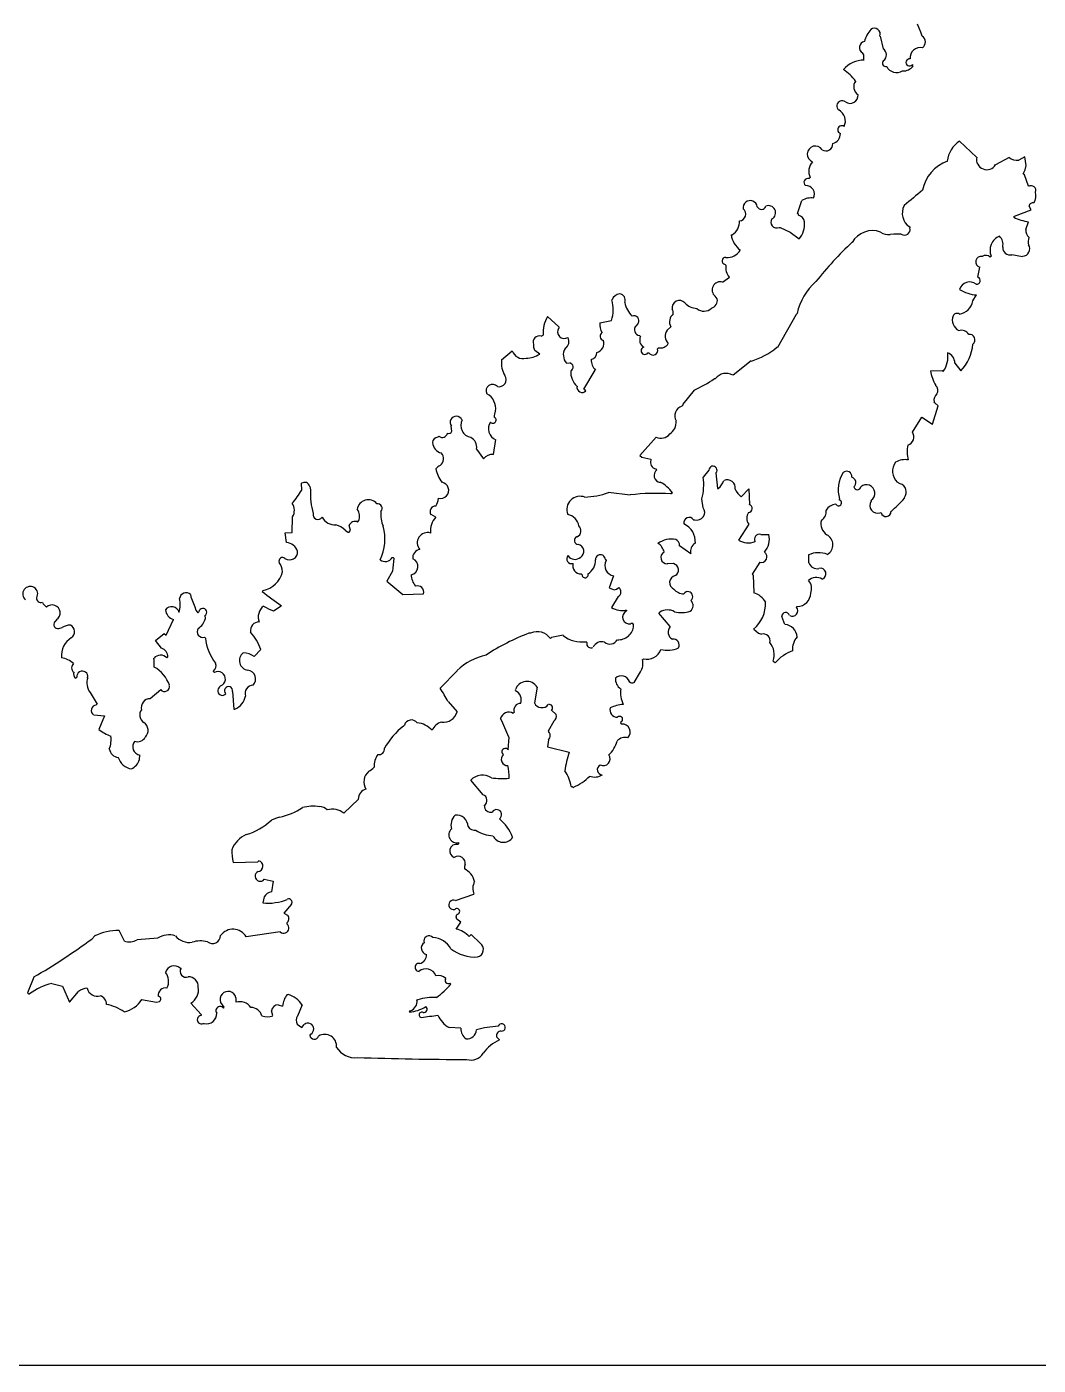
# Model space of a CAD drawing. Header units: millimetres. Extents: x -548 to 182, y -381 to 381.
# Drawn here: x -84.4 to 1.7, y -380.5 to -266.6 of the extents above; entities that cross this region are included whole.
import ezdxf

# ---------------------------------------------------------------- set-up
doc = ezdxf.new("R2010")
doc.units = ezdxf.units.MM

msp = doc.modelspace()

# ---------------------------------------------------------------- linework, layer by layer
at = {"color": 7, "linetype": 'Continuous', "lineweight": 25}
for p, q in [((-8.45, -266.71), (-8.58, -266.38)), ((-11.77, -267.39), (-11.49, -268.47)), ((-8.31, -267.04), (-8.45, -266.71)), ((-8.18, -267.38), (-8.31, -267.04)), ((-13.16, -268.97), (-13.26, -268.81)), ((-13.14, -269.43), (-13.16, -268.97)), ((-8.94, -269.9), (-9.03, -269.82)), ((-3.55, -277.7), (-5.01, -276.32)), ((-0.79, -277.71), (-1.94, -278.33)), ((0.55, -277.67), (0.03, -277.93)), ((0.66, -278.4), (0.55, -277.67)), ((0.42, -279.1), (0.58, -278.76)), ((0.58, -278.76), (0.66, -278.4)), ((-17.8, -279.51), (-17.72, -279.43)), ((0.51, -279.18), (0.42, -279.1)), ((0.87, -280.17), (0.51, -279.18)), ((-18.8, -282.47), (-18.41, -281.37)), ((-18.72, -282.55), (-18.8, -282.47)), ((-0.32, -282.72), (1.09, -282.17)), ((1.09, -282.17), (0.91, -281.86)), ((-18.72, -282.63), (-18.72, -282.55)), ((-9.24, -283.63), (-9.24, -283.71)), ((-0.4, -282.8), (-0.32, -282.72)), ((0.64, -283.84), (0.87, -283.18)), ((-24.44, -284.29), (-24.36, -284.29)), ((-20.36, -283.68), (-20.28, -283.68)), ((-20.28, -283.68), (-19.43, -284.07)), ((-19.43, -284.07), (-18.66, -284.64)), ((-10.6, -284.25), (-10.91, -284.26)), ((-10.29, -284.24), (-10.6, -284.25)), ((-9.97, -284.23), (-10.29, -284.24)), ((-24.87, -286.9), (-24.96, -286.81)), ((-2.39, -286.2), (-2.31, -286.11)), ((-0.56, -285.98), (0.36, -286.13)), ((-25.17, -288.33), (-24.59, -287.89)), ((-3.44, -287.9), (-3.29, -287.06)), ((-25.62, -289.74), (-25.8, -289.51)), ((-3.88, -289.91), (-3.56, -289.41)), ((-40.06, -291.24), (-39.11, -292.13)), ((-35.61, -291.79), (-34.61, -291.59)), ((-18.9, -291.08), (-20.5, -293.89)), ((-18.82, -291), (-18.9, -291.08)), ((-39.11, -292.13), (-39.11, -292.22)), ((-32.36, -291.81), (-32.51, -292.04)), ((-29.89, -292.42), (-29.58, -292.13)), ((-41.24, -293.88), (-41.24, -293.61)), ((-41.14, -294.13), (-41.24, -293.88)), ((-40.59, -292.93), (-40.43, -292.84)), ((-32.23, -292.87), (-32.15, -292.95)), ((-20.5, -293.89), (-20.58, -293.89)), ((-43.97, -294.94), (-43.07, -294.17)), ((-40.72, -294.44), (-41.14, -294.13)), ((-31.52, -294.35), (-31.44, -294.35)), ((-30.7, -294), (-30.62, -293.91)), ((-38.44, -295.21), (-38.18, -295.19)), ((-36.96, -297.43), (-36, -295.81)), ((-22.73, -295.03), (-24.28, -296.25)), ((-7.48, -295.87), (-6.48, -295.84)), ((-6.48, -295.84), (-6.39, -295.93)), ((-5.41, -295.23), (-4.89, -295.88)), ((-25.78, -296.54), (-25.86, -296.54)), ((-36.87, -297.51), (-36.96, -297.43)), ((-36.79, -297.59), (-36.87, -297.51)), ((-27.59, -297.51), (-28.56, -298.7)), ((-28.56, -298.79), (-28.64, -298.87)), ((-28.56, -298.7), (-28.56, -298.79)), ((-7.31, -300.42), (-6.82, -298.86)), ((-7.12, -298.59), (-7.17, -298.5)), ((-6.82, -298.86), (-7.12, -298.59)), ((-48.21, -301.01), (-48.25, -300.58)), ((-9.01, -301.1), (-8.21, -299.82)), ((-8.21, -299.82), (-7.31, -300.42)), ((-49.39, -301.53), (-49.31, -301.44)), ((-44.67, -302.99), (-44.45, -301.73)), ((-30.83, -301.53), (-32.21, -303.07)), ((-46.1, -302.53), (-45.5, -303.35)), ((-32.21, -303.07), (-32.04, -303.23)), ((-32.04, -303.23), (-31.28, -303.38)), ((-31.28, -303.38), (-31.28, -303.46)), ((-30.84, -304.2), (-30.75, -304.28)), ((-26.8, -304.93), (-26.32, -304.33)), ((-25.73, -304.56), (-25.61, -305.9)), ((-60.98, -306.03), (-60.99, -305.44)), ((-60.3, -305.71), (-60.22, -306.01)), ((-33.03, -306.44), (-34.88, -306.24)), ((-29.53, -306.34), (-29.61, -306.34)), ((-29.44, -306.25), (-29.53, -306.34)), ((-25.61, -305.9), (-25.52, -305.9)), ((-23.58, -306.6), (-22.93, -305.91)), ((-22.93, -305.91), (-22.89, -307.25)), ((-10.06, -305.48), (-10.3, -305.35)), ((-26.82, -307.52), (-26.92, -306.77)), ((-15.21, -306.87), (-15.21, -306.79)), ((-12.54, -306.88), (-12.53, -306.96)), ((-9.7, -306.72), (-9.7, -306.64)), ((-61.79, -309.64), (-61.75, -308.31)), ((-56.22, -308.74), (-56.14, -308.65)), ((-49.57, -308.32), (-49.97, -308.11)), ((-27.63, -308.55), (-27.54, -308.54)), ((-11.75, -307.95), (-11.67, -307.94)), ((-62.38, -309.66), (-61.79, -309.64)), ((-62.28, -310.49), (-62.38, -309.66)), ((-57.29, -309.44), (-57.04, -309.61)), ((-56.86, -309.35), (-56.94, -309.04)), ((-22.93, -308.92), (-23.82, -310.28)), ((-21.9, -309.81), (-21.24, -309.79)), ((-28.82, -310.75), (-27.86, -311.42)), ((-53.29, -311.75), (-53.21, -311.75)), ((-53.21, -311.75), (-53.12, -311.83)), ((-35.14, -311.93), (-35.06, -312.01)), ((-17.83, -312.21), (-17.84, -311.54)), ((-53.26, -312.92), (-53.74, -313.77)), ((-37.2, -313.16), (-37.11, -313.24)), ((-29.35, -312.28), (-29.87, -312.29)), ((-22.01, -312.16), (-22.65, -313.18)), ((-22.65, -313.18), (-22.56, -313.26)), ((-53.74, -313.77), (-52.37, -314.91)), ((-34.44, -313.33), (-34.83, -314.35)), ((-34.83, -314.35), (-34.4, -314.5)), ((-34.18, -314.45), (-33.99, -314.32)), ((-22.56, -313.26), (-22.52, -314.76)), ((-70.44, -314.9), (-70.42, -315.1)), ((-70.42, -315.1), (-70.07, -315.96)), ((-64.34, -314.65), (-64.26, -314.56)), ((-52.37, -314.91), (-50.62, -314.86)), ((-34.05, -315.08), (-34.61, -316.01)), ((-34.4, -314.5), (-34.18, -314.45)), ((-83.04, -315.58), (-82.97, -315.69)), ((-82.97, -315.69), (-82.7, -315.98)), ((-70.07, -315.96), (-69.98, -316.23)), ((-69.98, -316.23), (-69.81, -316.47)), ((-69.81, -316.47), (-69.73, -316.38)), ((-63.37, -316.29), (-62.72, -315.86)), ((-33.35, -316.23), (-33.35, -316.31)), ((-30.59, -316.49), (-30.51, -316.4)), ((-29.64, -317.63), (-30.59, -316.49)), ((-18.89, -316), (-18.81, -315.92)), ((-81.83, -317.05), (-81.98, -317.22)), ((-81.65, -317.8), (-81.36, -317.72)), ((-72.51, -318.38), (-71.88, -317.03)), ((-69.22, -316.7), (-69.18, -316.96)), ((-19.86, -317.45), (-20.13, -316.79)), ((-73.42, -318.83), (-72.69, -318.22)), ((-72.9, -319.48), (-73.42, -318.83)), ((-72.69, -318.22), (-72.51, -318.38)), ((-69.25, -318.54), (-69.16, -318.63)), ((-41.58, -318.21), (-41.66, -318.21)), ((-41.49, -318.21), (-41.58, -318.21)), ((-39.73, -318.58), (-39.81, -318.66)), ((-38.73, -318.38), (-39.73, -318.58)), ((-36.71, -319), (-36.79, -318.91)), ((-22.52, -317.86), (-22.12, -318.21)), ((-22.12, -318.21), (-21.86, -318.27)), ((-65.02, -320.19), (-64.45, -319.58)), ((-73.54, -320.52), (-73.55, -320.33)), ((-73.54, -320.71), (-73.54, -320.52)), ((-73.53, -320.9), (-73.54, -320.71)), ((-73.53, -321.09), (-73.53, -320.9)), ((-72.46, -320.3), (-72.38, -320.22)), ((-31.98, -320.46), (-31.9, -320.37)), ((-20.86, -320.57), (-20.77, -320.65)), ((-20.77, -320.65), (-20.69, -320.73)), ((-80.19, -322.02), (-80.11, -321.93)), ((-68.5, -321.45), (-68.41, -321.53)), ((-47.76, -321.39), (-49.19, -322.87)), ((-32.68, -322.4), (-32.16, -321.5)), ((-78.99, -323.24), (-78.38, -324.23)), ((-73.87, -323.77), (-72.97, -322.99)), ((-67.88, -322.69), (-67.96, -322.77)), ((-66.86, -323.16), (-66.74, -324.66)), ((-42.78, -323.09), (-42.79, -323.01)), ((-40.95, -322.79), (-41.17, -324.13)), ((-78.38, -324.23), (-78.46, -324.31)), ((-48.53, -324), (-47.75, -324.9)), ((-78.68, -325.16), (-77.76, -325.22)), ((-77.76, -325.22), (-78.23, -326.4)), ((-66.74, -324.66), (-66.66, -324.66)), ((-42.98, -325.02), (-42.9, -324.93)), ((-39.53, -325.68), (-40.01, -326.53)), ((-39.73, -324.76), (-39.33, -325.12)), ((-52.24, -326.03), (-52.32, -326.11)), ((-43.4, -328.13), (-43.34, -327.04)), ((-39.99, -327.28), (-40.06, -327.87)), ((-40.06, -327.87), (-38.21, -328.32)), ((-74.78, -328.96), (-74.75, -328.57)), ((-45.55, -331.95), (-46.59, -330.72)), ((-38.05, -331.24), (-37.96, -331.24)), ((-37.96, -331.24), (-37.88, -331.32)), ((-56.16, -332.32), (-57.38, -333.52)), ((-63.21, -333.98), (-63.56, -334.11)), ((-62.86, -333.86), (-63.21, -333.98)), ((-47.61, -336.1), (-47.62, -336.02)), ((-47.69, -336.19), (-47.61, -336.1)), ((-66.8, -337.71), (-64.71, -337.65)), ((-64.71, -337.65), (-64.63, -337.57)), ((-64.17, -339.14), (-63.41, -339.29)), ((-63.41, -339.29), (-63.56, -340.22)), ((-47.9, -340.96), (-46.33, -340.41)), ((-64.18, -340.65), (-64.28, -341.15)), ((-61.86, -341.26), (-62.5, -342.03)), ((-62.5, -342.03), (-62.13, -342.24)), ((-62.23, -342.86), (-62.23, -342.94)), ((-47.83, -342.34), (-47.78, -342.13)), ((-47.77, -342.54), (-47.83, -342.34)), ((-47.83, -343.38), (-47.43, -342.79)), ((-47.43, -342.79), (-47.77, -342.54)), ((-78.59, -343.97), (-78.83, -344.23)), ((-76.07, -344.4), (-76.51, -343.5)), ((-62.8, -343.62), (-65.71, -344.04)), ((-46.57, -343.85), (-46.73, -344.02)), ((-45.79, -344.58), (-46.57, -343.85)), ((-73.23, -344.16), (-74.99, -344.29)), ((-71.32, -346.7), (-71.24, -346.7)), ((-83.76, -347.46), (-84.31, -348.81)), ((-82.24, -348), (-81.32, -348.23)), ((-81.32, -348.23), (-80.73, -349.59)), ((-48.29, -348.08), (-48.38, -348)), ((-84.31, -348.81), (-84.23, -348.89)), ((-84.23, -348.89), (-84.14, -348.89)), ((-80.73, -349.59), (-79.97, -348.69)), ((-74.6, -349.38), (-73.34, -349.6)), ((-73.34, -349.6), (-73.08, -349.55)), ((-70.41, -349.68), (-69.54, -350.66)), ((-67.57, -350.04), (-67.87, -349.62)), ((-66.58, -349.22), (-66.57, -349.6)), ((-62.23, -348.96), (-62.15, -348.96)), ((-51.18, -349.41), (-51.1, -349.41)), ((-69.54, -350.66), (-69.54, -350.75)), ((-67.64, -350.11), (-67.57, -350.04)), ((-63.44, -350.75), (-63.55, -350.33)), ((-62.99, -349.82), (-62.62, -349.93)), ((-60.95, -349.84), (-61.35, -350.78)), ((-51.82, -350.43), (-51.74, -350.35)), ((-69.36, -351.41), (-69.27, -351.41)), ((-61.36, -351.47), (-60.98, -351.77)), ((-60.98, -351.77), (-60.76, -351.5)), ((-47.44, -351.82), (-48.44, -351.76)), ((-60.22, -352.33), (-60.3, -352.42)), ((-44.15, -352.82), (-44.4, -352.56)), ((-177.25, -380.5), (177.25, -380.5))]:
    msp.add_line(p, q, dxfattribs=at)
for centre, radius, start, end in [((-10.73, -268.48), 2.45, 137.5722, 165.0414), ((-12.24, -267.22), 0.496, 339.6216, 127.7483), ((-8.54, -267.89), 0.627, 308.4421, 54.6721), ((-13.01, -268.36), 0.519, 99.2309, 241.3097), ((-11.84, -268.98), 0.619, 307.3939, 55.7318), ((-8.33, -269.24), 0.885, 78.291, 185.3059), ((-13.13, -271.72), 2.29, 90.0743, 139.443), ((-11.28, -269.69), 0.287, 130.5602, 285.7024), ((-9.79, -269.31), 1.04, 266.8036, 325.2019), ((-9.26, -269.63), 0.303, 80.8131, 319.1862), ((-17.24, -273.77), 4.25, 36.9641, 56.1632), ((-10.35, -269.53), 0.959, 207.2578, 301.1538), ((-13.21, -271.7), 0.799, 141.9706, 237.4076), ((-15, -273.33), 0.444, 49.3674, 231.3873), ((-14.32, -272.43), 0.68, 234.7252, 4.9998), ((-15.8, -274.62), 1.08, 334.7441, 61.1645), ((-15.03, -275.35), 0.341, 52.8439, 250.7737), ((-17.27, -277.43), 0.689, 33.1694, 250.3423), ((-16.37, -276.57), 0.583, 236.2392, 4.1045), ((-16.01, -275.69), 0.872, 285.0178, 0.7829), ((-3.7, -278.29), 2.36, 123.5168, 173.5629), ((-2.69, -277.88), 0.874, 168.1878, 329.2677), ((-0.14, -276.93), 1.02, 230.4496, 279.7754), ((-16.6, -278.91), 1.23, 137.2566, 204.6332), ((-4.99, -281.05), 3.2, 109.1507, 170.2113), ((-17.9, -279.84), 0.343, 72.3064, 231.335), ((-18.1, -280.86), 0.752, 335.1674, 91.1583), ((1.08, -280.53), 0.412, 341.7395, 120.1854), ((-17.62, -282.77), 1.61, 82.5757, 119.4661), ((38.18, -337.59), 73.52, 129.0642, 130.6413), ((0.24, -280.94), 1.26, 329.4609, 13.0559), ((-23.75, -282.54), 0.561, 272.7693, 53.4741), ((-22.82, -281.99), 0.604, 7.879, 189.7042), ((-21.86, -281.75), 0.389, 204.1528, 341.3452), ((-21.25, -282.41), 0.599, 298.0666, 114.6121), ((-8.49, -282.46), 1.39, 151.5843, 237.1427), ((1.23, -281.89), 0.319, 72.744, 175.4803), ((-25.03, -283.17), 1.31, 300.8411, 2.7966), ((-20.56, -283.22), 0.496, 145.3752, 293.4972), ((-18.91, -283.33), 0.73, 11.59, 74.4055), ((-20.1, -283.38), 1.91, 318.8195, 5.6404), ((1.43, -279.07), 4.15, 243.969, 262.2857), ((-22.43, -283.98), 2.03, 188.7491, 233.0858), ((-12.42, -285.92), 1.98, 69.5945, 150.236), ((-11.1, -283.27), 1.01, 231.66, 280.5015), ((-9.69, -283.85), 0.477, 233.6803, 16.8263), ((-1.11, -285.62), 1.3, 112.3324, 202.336), ((-2.23, -285.11), 0.926, 345.8471, 47.782), ((1.37, -283.95), 0.739, 172.1289, 231.1413), ((1.92, -284.91), 1.09, 158.9317, 192.9133), ((-24.74, -284.98), 1.25, 263.1088, 330.0433), ((5.98, -306.59), 29.56, 132.889, 141.72), ((-0.72, -285.4), 0.61, 174.321, 285.5466), ((0.35, -285.5), 0.621, 271.5798, 34.2674), ((-24.92, -286.52), 0.296, 83.4356, 263.4144), ((-23.74, -287.12), 1.16, 169.0143, 222.1809), ((-3.16, -286.6), 0.477, 78.1191, 254.493), ((-2.77, -286.56), 0.518, 43.8204, 125.0302), ((-3.54, -288.19), 0.305, 260.3364, 70.8822), ((-33.82, -290.11), 0.804, 97.1053, 159.7623), ((-34, -289.86), 0.551, 339.2728, 81.9657), ((-25.37, -288.98), 0.685, 72.298, 231.3253), ((-13.97, -292.02), 4.96, 131.019, 168.0899), ((-4.14, -289.19), 0.89, 51.6403, 164.2544), ((-3.35, -286.31), 3.11, 238.0825, 266.1609), ((-37.56, -290.65), 3.09, 342.3355, 15.3366), ((-31.55, -289.77), 1.95, 188.5271, 227.7218), ((-28.83, -290.52), 0.63, 44.0297, 188.7157), ((-27.3, -289.11), 1.45, 222.3021, 267.693), ((-26.28, -289.88), 0.667, 284.4571, 11.6459), ((-5.19, -289.73), 1.32, 277.3297, 351.901), ((-37.82, -292.61), 2.62, 148.5782, 185.0658), ((-32.7, -291.59), 0.412, 327.167, 113.0457), ((-28.8, -291.71), 0.882, 129.3591, 207.7778), ((-30.2, -291.01), 0.843, 358.7351, 27.9163), ((-26.75, -289.89), 0.906, 227.7924, 315.3267), ((-4.61, -291.55), 1.01, 158.6783, 243.4698), ((-5.22, -291.36), 0.377, 57.8488, 153.0452), ((-38.63, -292.54), 0.576, 146.0759, 301.0283), ((-34.47, -291.97), 1.15, 171.068, 214.6826), ((-35.22, -292.93), 0.367, 121.8678, 255.4952), ((-32.19, -292.39), 0.475, 131.4588, 265.0677), ((-29.21, -292.93), 0.849, 142.8838, 227.0071), ((-4.84, -293.14), 0.72, 31.0949, 108.4292), ((-40.76, -293.43), 0.523, 71.9596, 201.1634), ((-38.91, -293.38), 0.674, 301.3215, 31.2894), ((-36.04, -293.55), 0.767, 282.108, 20.5014), ((-31.55, -293.27), 0.674, 151.8242, 241.8173), ((-31.78, -294.16), 0.318, 106.8022, 323.6849), ((-30.43, -293.21), 0.721, 254.6963, 332.0252), ((-7.75, -293.23), 3.9, 317.1065, 354.5984), ((-4.16, -293.23), 0.467, 308.6146, 98.1068), ((-42.05, -295.23), 1.94, 171.627, 212.7313), ((-42.13, -293.83), 1, 199.5368, 284.0932), ((-41.98, -292.47), 2.34, 272.422, 302.591), ((-37.66, -294.51), 1.06, 148.8552, 221.8938), ((-36.45, -294.33), 0.58, 279.3299, 2.5915), ((-35.02, -294.9), 1.33, 180.0407, 223.0379), ((-31.09, -294.12), 0.416, 213.6691, 17.3866), ((-24.72, -288.72), 6.63, 287.5573, 308.6918), ((-8.25, -294.65), 2.26, 325.4732, 8.159), ((-6.35, -295.21), 0.941, 358.6363, 69.4296), ((-38.24, -295.55), 0.358, 295.469, 79.8903), ((-36.39, -295.95), 1.7, 177.2356, 227.001), ((-24.87, -297.24), 1.15, 59.4511, 142.5969), ((-3.41, -295.09), 4.15, 190.8388, 209.1596), ((-44.74, -297.58), 0.55, 41.7276, 206.3301), ((-44.18, -296.62), 0.607, 256.0968, 34.9716), ((-37.11, -297.27), 0.45, 169.6111, 315.394), ((-30.96, -289.46), 8.72, 292.6853, 305.7284), ((-7.46, -297.55), 0.608, 331.6658, 45.7601), ((-45.87, -299.07), 1.4, 350.2629, 62.6372), ((-6.49, -298.38), 0.695, 128.4929, 189.8021), ((-43.6, -299.74), 0.992, 153.9005, 183.9977), ((-28.38, -299.69), 0.855, 107.6389, 211.8827), ((-47.82, -300.27), 0.526, 24.2626, 216.0716), ((-46.4, -300.51), 1.04, 153.7508, 259.2283), ((-44.11, -300.81), 0.981, 144.3606, 249.8133), ((-44.71, -300.06), 0.273, 221.5974, 64.1971), ((-30.31, -300.23), 1.2, 302.3675, 4.1487), ((-49.39, -301.99), 0.46, 90.5133, 179.0751), ((-49.03, -301.06), 0.477, 233.682, 346.3008), ((-48.45, -300.96), 0.244, 240.5914, 348.6025), ((-46.98, -302.35), 0.893, 348.5402, 64.8742), ((-30.43, -300.64), 0.975, 245.7786, 321.5337), ((-9.62, -301.5), 0.728, 287.3876, 33.6558), ((-48.83, -301.87), 1.03, 186.1246, 254.3484), ((-49.61, -303.36), 0.71, 306.2536, 44.6552), ((-44.74, -303.97), 0.978, 85.9575, 140.771), ((-7.09, -302.76), 2.38, 166.2972, 196.8208), ((-48.8, -304.86), 1.01, 112.801, 139.9134), ((-30.76, -303.66), 0.551, 159.275, 261.9486), ((-25.98, -304.33), 0.343, 316.5588, 180.1661), ((-9.39, -304.41), 1.31, 144.2002, 225.8022), ((-9.61, -305.17), 1.74, 81.8846, 118.7313), ((-46.95, -303.7), 2.67, 190.9679, 218.5505), ((-30.4, -304.77), 0.601, 126.3663, 262.7408), ((-31.93, -305.53), 5.16, 346.0546, 6.677), ((-26.65, -304.59), 1.72, 310.6547, 338.7288), ((-24.76, -305.82), 0.671, 349.9599, 114.5848), ((-12.63, -305.99), 2.7, 146.9434, 197.1092), ((-14.61, -304.86), 0.44, 351.989, 130.1138), ((-14.32, -305.39), 0.49, 312.4154, 73.3337), ((-68.82, -301.18), 9.22, 319.727, 328.2552), ((-60.73, -305.8), 0.44, 11.7359, 126.2724), ((-54.11, -306.34), 6.13, 176.8673, 195.7807), ((-49.16, -306.04), 0.69, 255.4901, 79.5707), ((-37.07, -300.31), 6.31, 271.7508, 290.2937), ((-30.84, -323.9), 17.6, 85.9737, 97.1469), ((-31.66, -307.77), 2.69, 34.3888, 63.7128), ((-22.53, -305.23), 1.72, 204.3978, 232.4564), ((-13.7, -305.7), 0.296, 189.6916, 353.4275), ((-12.93, -306.28), 0.721, 303.1112, 131.0817), ((-10.26, -306.18), 0.729, 320.9467, 74.0648), ((-62.71, -307.75), 1.11, 329.6726, 33.4479), ((-55.32, -307.78), 0.938, 38.805, 172.3876), ((-54.53, -307.58), 0.397, 317.9322, 98.3142), ((-49.6, -307.85), 0.462, 86.3634, 214.9378), ((-50.97, -306.53), 1.65, 328.4995, 353.4976), ((-37.3, -307.67), 1.12, 67.9873, 201.8665), ((-27.35, -307.91), 0.661, 253.1261, 36.2567), ((-22.98, -307.58), 0.34, 272.5801, 76.2814), ((-15.42, -308.3), 1.09, 95.9569, 149.0892), ((-15.3, -307.11), 0.256, 203.9471, 69.1687), ((-11.98, -307.33), 0.661, 146.8636, 289.9931), ((-17.54, -299.86), 10.42, 310.0441, 318.8352), ((-59.6, -308.11), 0.416, 165.7314, 329.4768), ((-58.13, -307.74), 1.25, 207.8625, 272.5486), ((-56.46, -309.19), 0.506, 61.8186, 163.3129), ((-57.14, -308.26), 1.08, 338.4293, 34.2293), ((-51.64, -308.07), 2.61, 175.1281, 203.1731), ((-48.21, -309.51), 1.81, 139.0022, 185.2219), ((-38.57, -309.26), 1.19, 9.2841, 78.8564), ((-28.01, -308.8), 0.458, 33.9847, 192.7422), ((-22.28, -308.4), 0.836, 144.6826, 218.4419), ((-15.66, -308.89), 1.14, 164.4621, 235.5218), ((-17.15, -307.88), 0.804, 299.4638, 10.5329), ((-11.26, -307.85), 0.422, 192.2337, 2.3027), ((-58.32, -310.33), 1.36, 40.7299, 79.8163), ((-57.02, -309.43), 0.181, 264.0096, 27.7248), ((-58.13, -310.17), 4.23, 335.097, 14.6103), ((-50.27, -310.51), 0.874, 72.4557, 221.0729), ((-37.78, -309.48), 0.567, 295.7686, 46.7395), ((-29.16, -310.42), 1.68, 355.7085, 65.0293), ((-22.05, -310.19), 0.406, 69.4048, 212.517), ((-22.79, -310.21), 1.61, 316.9865, 15.0814), ((-16.72, -310.67), 0.944, 299.2556, 63.8658), ((-62.36, -311.58), 1.09, 19.1648, 85.3816), ((-37.44, -310.31), 0.34, 106.848, 270.5238), ((-37.58, -311.24), 0.604, 304.7456, 75.8674), ((-29.53, -312.11), 1.92, 78.7811, 126.1737), ((-31.27, -311.53), 1.15, 12.0459, 58.4513), ((-29.41, -310.75), 0.589, 359.6934, 64.4884), ((-27.12, -311.23), 0.773, 118.7665, 194.5612), ((-22.98, -308.94), 1.58, 237.9669, 291.7392), ((-62.61, -312.07), 0.311, 49.3024, 201.1944), ((-62.01, -311.28), 0.68, 234.745, 4.9747), ((-53.87, -311.46), 0.644, 228.8971, 333.1456), ((-29.76, -315.33), 23.63, 171.483, 174.1497), ((-51.79, -312.53), 0.701, 280.3748, 68.4962), ((-50.83, -311.78), 0.708, 98.0843, 187.547), ((-38.02, -311.87), 0.409, 138.8336, 288.3137), ((-37.72, -311.18), 0.738, 214.6329, 310.9991), ((-37.29, -312.01), 1.31, 300.8649, 2.7718), ((-35.56, -311.94), 0.418, 1.5608, 181.567), ((-34.29, -312.45), 0.889, 150.0389, 260.3392), ((-29.89, -311.76), 0.531, 118.7416, 272.4622), ((-21.86, -311.71), 0.471, 252.2621, 57.7319), ((-17, -313.32), 1.97, 67.727, 115.3971), ((-64.67, -312.48), 2.12, 281.1841, 346.4591), ((-64.02, -313.05), 1.41, 2.9543, 37.7715), ((-49.87, -313.12), 1.8, 182.8936, 217.0923), ((-37.2, -312.44), 0.72, 165.4719, 269.7063), ((-36.86, -313.23), 0.258, 180.7383, 21.3072), ((-29.46, -312.82), 0.548, 298.2703, 78.3676), ((-17.13, -311.98), 0.73, 198.7301, 282.4582), ((-16.85, -313.15), 0.477, 288.7421, 104.8878), ((-84.08, -314.86), 0.637, 329.9913, 232.5813), ((-51.12, -314.7), 0.524, 341.9795, 111.1503), ((-34.26, -314.68), 0.449, 297.6921, 52.7351), ((-29.07, -313.89), 0.604, 102.6443, 247.4712), ((-17.21, -314.38), 0.929, 56.4986, 134.7923), ((-18.61, -314.41), 1.02, 337.6385, 42.9748), ((-83.15, -315.2), 0.387, 176.178, 285.301), ((-73.85, -315.79), 2.53, 345.4524, 12.1256), ((-70.81, -315.31), 0.56, 47.4588, 175.0758), ((-44.28, -289.47), 32.19, 231.4663, 235.0686), ((-28.5, -313.82), 1.02, 217.6503, 272.3435), ((-28.12, -315.08), 0.418, 308.4149, 144.7), ((-28.28, -315.85), 0.608, 306.9692, 45.7732), ((-23.09, -316.54), 1.87, 31.3091, 72.2011), ((-18.8, -314.79), 1.13, 269.4366, 359.4482), ((-82.22, -316.48), 0.688, 304.4353, 133.8247), ((-72.04, -316.61), 0.669, 16.0308, 142.9013), ((-71.66, -316.14), 0.913, 184.34, 256.1144), ((-69.39, -316.42), 0.337, 301.2933, 174.4396), ((-63.47, -316.84), 1.21, 128.6749, 199.7379), ((-62.57, -313.47), 2.93, 235.8277, 254.1669), ((-33.73, -314.65), 1.62, 237.053, 283.4529), ((-33.1, -316.83), 0.573, 115.7591, 281.571), ((-29.85, -317.47), 1.25, 61.582, 121.5375), ((-28.66, -313.72), 2.72, 257.3128, 285.8123), ((-24.41, -315.64), 2.91, 310.3759, 1.3273), ((-19.79, -316.77), 0.339, 14.5861, 182.7902), ((-19.22, -316.3), 0.449, 238.4849, 42.2515), ((-81.74, -317.46), 0.345, 135.5805, 285.6089), ((-80.65, -318.85), 1.34, 90.0519, 122.2882), ((-80.93, -318.08), 0.628, 306.5227, 63.7901), ((-69.38, -318.07), 0.492, 145.906, 284.9953), ((-70.55, -316.6), 1.42, 302.538, 345.2829), ((-64.62, -317.97), 0.726, 88.8294, 190.3144), ((-34.03, -317.46), 1.3, 266.0242, 356.038), ((-32.9, -317.53), 0.168, 354.4166, 121.3403), ((-29.08, -318.09), 0.722, 140.6802, 239.933), ((-19.96, -318.59), 1.14, 3.8918, 84.6616), ((-79.68, -320.09), 1.75, 120.1744, 186.6777), ((-65.27, -318.28), 3.91, 185.0428, 219.1068), ((-69.21, -321.4), 5.09, 20.8873, 40.3454), ((-35.16, -335.41), 18.39, 110.7124, 123.438), ((-40.92, -319.41), 1.34, 34.1537, 115.5699), ((-37.16, -316.46), 2.49, 230.7848, 278.4799), ((-35.43, -319.77), 0.848, 74.3646, 153.9984), ((-34.75, -318.4), 0.721, 230.6764, 329.945), ((-29.36, -319.21), 0.506, 331.8234, 98.6758), ((-21.71, -318.83), 0.579, 344.1231, 104.9847), ((-17.53, -319.59), 1.69, 140.2805, 183.5286), ((-72.99, -320.78), 0.712, 41.7904, 141.3323), ((-73.08, -320.16), 0.703, 355.2257, 75.2829), ((-65.44, -320.53), 0.833, 127.776, 262.1688), ((-66.05, -321.73), 1.86, 56.3179, 86.8352), ((-44.1, -325.26), 5.33, 102.8668, 133.3847), ((-36.37, -319.1), 0.352, 163.5575, 299.9565), ((-31.58, -319.2), 1.22, 254.5128, 341.7445), ((-29.85, -317.32), 2.33, 255.8658, 293.6128), ((-22.39, -320.04), 1.62, 340.8664, 40.204), ((-17.95, -323.04), 3.58, 110.6309, 139.8701), ((-81.77, -322.4), 2.13, 49.7395, 80.2513), ((-80.05, -321.14), 0.503, 133.1797, 229.9392), ((-74.86, -323.51), 2.77, 18.4068, 61.2948), ((-68.88, -320.96), 0.618, 307.9969, 20.5517), ((-33.27, -320.78), 1.33, 327.1244, 14.298), ((-80.03, -321.68), 0.374, 155.0246, 244.976), ((-79.65, -321.89), 0.468, 346.9049, 185.8309), ((-77.94, -322.43), 1.32, 160.6313, 217.6843), ((-68.11, -322.1), 0.638, 291.4818, 118.0379), ((-65.64, -322.09), 0.737, 314.8985, 83.0092), ((-41.82, -323.32), 1.02, 31.5354, 161.9773), ((-33.79, -322.56), 0.729, 19.0664, 132.1662), ((-33.25, -322.08), 1.04, 176.8055, 235.2117), ((-32.85, -322.1), 0.338, 221.1195, 299.3804), ((-72.64, -322.74), 0.421, 217.4118, 13.6214), ((-67.74, -323.1), 0.389, 124.0498, 320.2731), ((-67.21, -323.09), 0.348, 348.4687, 226.5395), ((-65.08, -323.33), 0.72, 93.402, 197.6574), ((-57.35, -328.4), 9.85, 26.4852, 34.0787), ((-43.2, -323.9), 0.909, 342.7764, 62.4115), ((-31.07, -323.19), 2.78, 174.6418, 202.7321), ((-78.42, -324.78), 0.465, 95.0938, 234.6293), ((-73.88, -324.52), 0.746, 89.5235, 195.0154), ((-67.26, -323.27), 1.52, 293.4217, 349.2378), ((-42.34, -324.76), 0.589, 89.7223, 197.6596), ((-40.54, -323.85), 0.692, 204.7031, 322.1583), ((-39.91, -324.55), 0.287, 310.6497, 105.6033), ((-34.13, -324.74), 0.621, 161.2597, 271.8517), ((-33.41, -327.37), 3.11, 94.2375, 114.8708), ((-74.04, -325.17), 0.722, 140.6768, 239.9478), ((-51.65, -326.2), 0.617, 37.2942, 163.3128), ((-48.73, -327), 1.28, 105.4553, 154.99), ((-48.9, -324.6), 1.18, 261.7491, 345.3816), ((-43.35, -325.65), 0.728, 59.4705, 165.7249), ((-70.88, -338.58), 29.86, 22.7432, 26.0501), ((-39.74, -325.28), 0.448, 297.6317, 21.2166), ((-33.92, -325.53), 0.253, 322.3296, 137.7999), ((-33.72, -325.82), 0.128, 89.3383, 253.9539), ((-75.5, -322.61), 4.68, 234.1761, 248.4375), ((-74.87, -326.47), 0.823, 315.6201, 55.1299), ((-48.02, -331.45), 6.86, 128.8466, 149.7234), ((-51.33, -327.77), 1.95, 42.0882, 84.895), ((-40.34, -326.91), 0.503, 313.2046, 49.9069), ((-33.7, -326.61), 0.675, 314.2342, 95.2888), ((-79.19, -327.26), 2, 336.8824, 8.7415), ((-76.48, -327.9), 0.886, 189.6835, 263.442), ((-74.64, -327.86), 0.717, 140.2654, 261.1245), ((-74.97, -326.65), 0.785, 252.9669, 330.1243), ((-54.39, -328.07), 0.46, 255.2628, 9.0739), ((-43.64, -328.3), 0.301, 35.2388, 237.861), ((-36.4, -326.82), 2.33, 311.4437, 346.2108), ((-33.45, -327.99), 0.926, 75.8423, 137.7872), ((-75.23, -328.35), 1.42, 197.4142, 260.2874), ((-76.11, -328.5), 1.41, 297.171, 340.8208), ((-53.02, -329.52), 1.8, 146.0258, 182.8838), ((-43.48, -328.95), 0.514, 129.2824, 273.8063), ((-32, -330.62), 6.62, 159.6857, 173.9397), ((-35.32, -328.9), 0.578, 243.0516, 36.093), ((-54.53, -330.85), 1.16, 129.0898, 212.0456), ((-55.87, -328.69), 1.39, 295.5991, 319.0322), ((-45.59, -331.59), 1.32, 55.1899, 138.8137), ((-47.19, -330.4), 3.86, 357.8526, 14.0774), ((-41.29, -331.79), 3.29, 9.5956, 34.6409), ((-36.05, -329.22), 1.22, 249.3853, 302.5276), ((-35.39, -329.81), 0.439, 116.916, 268.8182), ((-55.29, -332.31), 0.872, 105.0054, 180.7883), ((-43.89, -323.74), 6.83, 262.0428, 274.7155), ((-39.57, -327.35), 4.32, 293.1586, 315.7759), ((-45.72, -332.43), 0.511, 302.0863, 71.4196), ((-63.84, -328.8), 5.15, 280.9423, 304.671), ((-60.01, -336.63), 3.7, 81.5402, 104.1328), ((-59.42, -333.78), 0.819, 42.421, 92.9486), ((-58.39, -334.81), 1.63, 51.7435, 104.8923), ((-47.05, -334.54), 1.23, 135.8706, 195.3623), ((-47.82, -334.68), 1, 1.2454, 96.4576), ((-44.88, -332.88), 0.563, 178.2756, 282.4809), ((-44.39, -333.64), 0.426, 302.8743, 150.2494), ((-67.16, -330.32), 5.23, 286.2028, 313.5158), ((-47.79, -335.37), 0.67, 130.7499, 285.5073), ((-46.24, -334.31), 0.674, 211.302, 278.6914), ((-46.49, -336.88), 3.7, 20.8795, 51.0043), ((-64.76, -337.45), 2.31, 113.9538, 159.1691), ((-44.5, -332.34), 3.11, 238.0868, 266.1569), ((-43.83, -335.04), 0.955, 204.2985, 327.4028), ((-63.06, -336.77), 3.86, 177.8385, 194.0926), ((-47.82, -336.74), 0.569, 77.0709, 251.844), ((-64.74, -338.02), 0.468, 275.853, 76.8816), ((-47.66, -337.79), 0.606, 351.3238, 123.8936), ((-46.41, -338.2), 0.73, 153.5681, 184.7893), ((-47.78, -339.67), 1.55, 12.9234, 65.3301), ((-64.51, -338.88), 0.431, 114.3905, 322.4632), ((-45.15, -339.93), 1.27, 151.7608, 202.5648), ((-63.44, -341.06), 0.851, 97.9789, 151.124), ((-63.86, -336.84), 4.34, 264.3631, 292.4433), ((-62.08, -341.09), 0.276, 324.2603, 116.1717), ((-48.07, -341.32), 0.404, 64.7612, 285.6582), ((-47.78, -341.88), 0.245, 270.1416, 136.5764), ((-62.52, -342.49), 0.465, 308.5148, 32.22), ((-76.47, -348.48), 4.99, 90.5336, 115.2086), ((-72.26, -345.68), 1.81, 73.122, 122.6783), ((-70.55, -343.01), 1.51, 218.6507, 279.7099), ((-68.58, -343.92), 0.689, 232.0872, 358.9627), ((-66.83, -344.69), 1.3, 30.2698, 144.0519), ((-62.51, -343.29), 0.444, 229.3774, 51.3703), ((-50.15, -344.39), 0.437, 40.9226, 200.3026), ((-48.35, -345.55), 2.23, 43.358, 76.5579), ((-111.23, -300.15), 54.7, 300.1337, 306.3085), ((-75.64, -343.26), 1.22, 249.3859, 302.5315), ((-69.59, -346.73), 2.34, 75.51, 107.6688), ((-50.26, -345), 0.548, 122.8197, 259.2205), ((-49.83, -345.82), 1.71, 25.9651, 89.7774), ((-46.21, -342.31), 3.45, 232.9551, 273.2978), ((-46.17, -345.12), 0.657, 283.9074, 55.0252), ((-51.1, -345.6), 0.732, 283.0639, 4.3114), ((-71.83, -347.28), 0.769, 48.963, 164.0208), ((-73.48, -347.82), 1.18, 330.5434, 39.7294), ((-70.83, -346.98), 0.496, 145.3796, 293.4953), ((-51, -346.64), 0.339, 78.0892, 270.7886), ((-50.41, -347.65), 0.89, 18.8543, 131.4856), ((-49.33, -348.18), 0.848, 43.895, 105.8372), ((-80.72, -353.73), 5.93, 104.8804, 125.2355), ((-79.1, -349.92), 1.51, 94.7366, 125.2521), ((-78.38, -348.23), 0.868, 192.621, 287.2818), ((-72.58, -349), 0.61, 77.585, 188.7979), ((-70.63, -348.29), 0.854, 357.1897, 90.4802), ((-71.09, -348.54), 1.33, 300.9242, 9.0635), ((-52.83, -344.35), 5.87, 304.355, 320.5955), ((-48.5, -347.75), 0.276, 144.2348, 296.1904), ((-78.3, -349.74), 0.703, 355.2229, 75.2898), ((-76.53, -348.21), 2.26, 281.6619, 328.8435), ((-73.22, -349.34), 0.25, 302.8233, 82.125), ((-67.25, -349.36), 0.677, 11.3349, 202.5564), ((-66.24, -350.72), 1.16, 35.4269, 106.3037), ((-60.47, -350.23), 2.17, 144.1365, 172.0469), ((-62.6, -350.82), 1.92, 30.5629, 76.2383), ((-52, -349.55), 0.836, 288.3724, 9.7983), ((-49.83, -352.87), 3.68, 85.045, 110.0936), ((-78.51, -354.17), 4.47, 56.9828, 78.2131), ((-69.52, -351.1), 0.352, 93.5028, 297.6903), ((-69.06, -350.59), 0.849, 255.2601, 2.9982), ((-67.92, -350.33), 0.36, 37.103, 217.1055), ((-65.33, -351.06), 1.01, 16.2534, 88.2862), ((-63.93, -349.55), 1.3, 250.7812, 292.3368), ((-62.96, -350.41), 0.594, 93.0119, 172.0829), ((-60.79, -351.14), 0.661, 146.8523, 210.6394), ((-51.9, -347.8), 2.63, 271.6242, 304.2853), ((-50.76, -350.68), 0.227, 61.6522, 257.864), ((-57.61, -299.11), 52.24, 277.4852, 279.0546), ((-50.59, -350.2), 0.287, 257.5216, 52.4784), ((-47.3, -349.79), 2.28, 203.6146, 239.9709), ((-60.45, -351.89), 0.498, 298.318, 127.7425), ((-46.4, -351.88), 1.03, 176.797, 235.2077), ((-46.94, -351.88), 0.85, 266.5292, 355.1669), ((-43.5, -362.04), 10.42, 94.2154, 104.4374), ((-43.97, -351.75), 0.312, 263.8744, 161.1741), ((-59.91, -352.36), 0.39, 189.2697, 341.1733), ((-59.02, -353.35), 1.01, 354.4442, 121.3015), ((-42.59, -356.16), 3.69, 114.9397, 142.9964), ((-44.02, -352.45), 0.389, 86.7022, 196.4971), ((-56.42, -352.44), 1.89, 212.2253, 275.6017), ((-46.6, -353.27), 1.26, 254.1278, 327.871), ((-46.09, -44.85), 309.63, 268.1225, 269.8414)]:
    msp.add_arc(centre, radius, start, end, dxfattribs=at)

doc.saveas('drawing.dxf')
